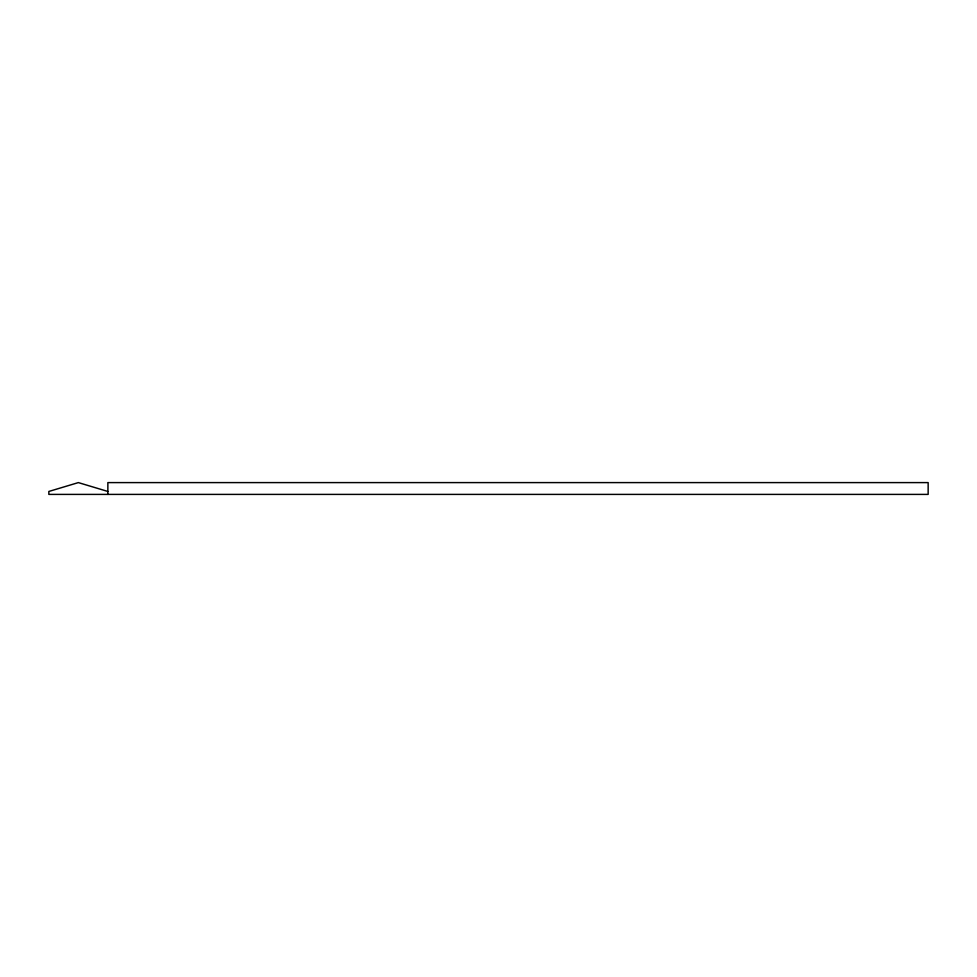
<?xml version="1.0" encoding="UTF-8"?>
<svg xmlns="http://www.w3.org/2000/svg" width="977" height="977" viewBox="0 0 977 977"><rect width="100%" height="100%" fill="white"/><g stroke="black" fill="none" stroke-linecap="round" stroke-linejoin="round"><path stroke-width="1.47" d="M107.861 491.455L78.355 482.601L48.85 491.455L48.85 494.399L928.15 494.399L928.15 482.601L107.861 482.601L107.861 494.399"/></g></svg>
